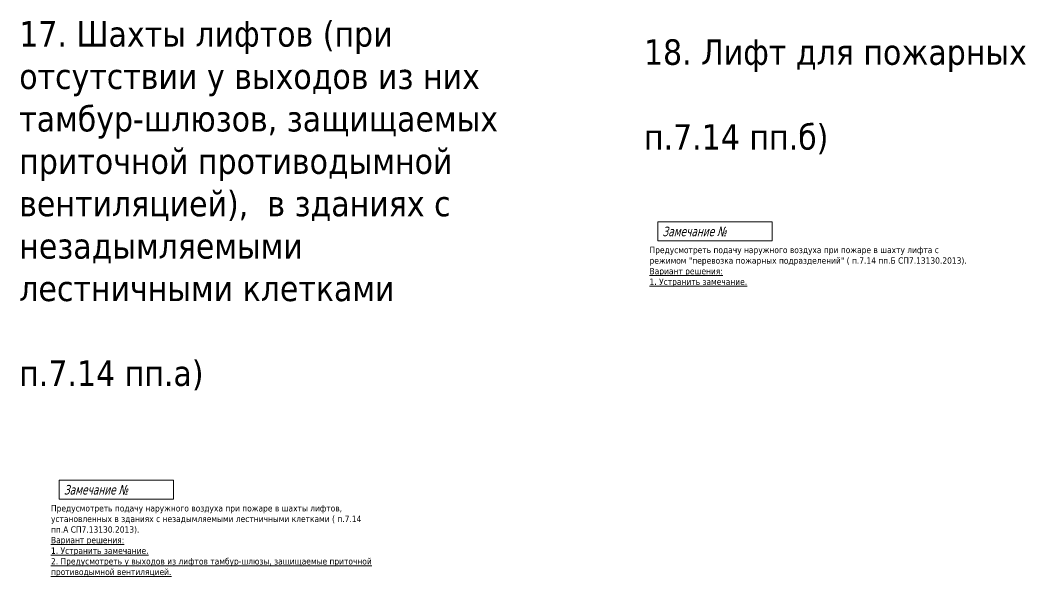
# Model space of a CAD drawing. Header units: millimetres. Extents: x -151274 to 981405, y -382735 to 210096.
# Drawn here: x 36974 to 131899, y -231778 to -179258 of the extents above; entities that cross this region are included whole.
import ezdxf

# ---------------------------------------------------------------- set-up
doc = ezdxf.new("R2010")
doc.units = ezdxf.units.MM
for name, color, linetype, lineweight in [('экспертиза', 1, 'Continuous', 0), ('экспертиза ДУ', 1, 'Continuous', 0), ('экспертиза ДУ пояснения', 6, 'Continuous', 0)]:
    doc.layers.add(name, color=color, linetype=linetype, lineweight=lineweight)
doc.styles.add('ЭКСПЕРТИЗА', font='tahoma.ttf')

msp = doc.modelspace()

# ---------------------------------------------------------------- linework, layer by layer
at = {"layer": 'экспертиза', "lineweight": 0}
msp.add_lwpolyline([(40655, -222660), (51455, -222660), (51455, -224460), (40655, -224460), (40655, -222660)], dxfattribs=at)
at = {"layer": 'экспертиза ДУ', "color": 1, "lineweight": 0}
msp.add_lwpolyline([(97147, -198291), (107947, -198291), (107947, -200091), (97147, -200091), (97147, -198291)], dxfattribs=at)

# ---------------------------------------------------------------- texts
at = {"layer": 'экспертиза', "lineweight": 0, "style": 'ЭКСПЕРТИЗА', "oblique": 14.99998, "width": 0.8}
msp.add_text('Замечание №', height=900, dxfattribs=at).set_placement((41105, -224010))
at = {"layer": 'экспертиза', "ltscale": 100, "insert": (39888, -225006), "char_height": 600, "width": 30190.17, "attachment_point": 1, "style": 'ЭКСПЕРТИЗА'}
msp.add_mtext('\\A1;Предусмотреть подачу наружного воздуха при пожаре {\\A0;в шахты лифтов, установленных в зданиях с незадымляемыми лестничными клетками} ( п.7.14 пп.А СП7.13130.2013).\\P{\\L\\C6;Вариант решения:\\P1. Устранить замечание.\\P2. Предусмотреть \\A0;у выходов из лифтов тамбур-шлюзы, защищаемые приточной противодымной вентиляцией.}', dxfattribs=at)
at = {"layer": 'экспертиза ДУ', "color": 1, "lineweight": 0, "style": 'ЭКСПЕРТИЗА', "oblique": 14.99998, "width": 0.8}
msp.add_text('Замечание №', height=900, dxfattribs=at).set_placement((97597, -199641))
at = {"layer": 'экспертиза ДУ', "color": 1, "ltscale": 100, "insert": (96381, -200636), "char_height": 600, "width": 30190.17, "attachment_point": 1, "style": 'ЭКСПЕРТИЗА'}
msp.add_mtext('\\A1;Предусмотреть подачу наружного воздуха при пожаре в {\\A0;шахту лифта с режимом "перевозка пожарных подразделений"} ( п.7.14 пп.Б СП7.13130.2013).\\P{\\L\\C6;Вариант решения:\\P1. Устранить замечание.}', dxfattribs=at)
at = {"layer": 'экспертиза ДУ пояснения', "color": 2, "lineweight": 0, "char_height": 2400, "attachment_point": 1, "style": 'ЭКСПЕРТИЗА'}
for s, insert, width in [('17. Шахты лифтов (при отсутствии у выходов из них тамбур-шлюзов, защищаемых приточной противодымной вентиляцией),  в зданиях с незадымляемыми лестничными клетками\\P\\pi2899.992,l1020;{\\H1.25x; }\\P\\pi0,l0;п.7.14 пп.а){\\H1.34361x; }', (36891, -179356), 46090.43), ('18. Лифт для пожарных\\P\\Pп.7.14 пп.б)', (95852, -181072), 41574.45)]:
    msp.add_mtext(s, dxfattribs=dict(at, insert=insert, width=width))

doc.saveas('drawing.dxf')
